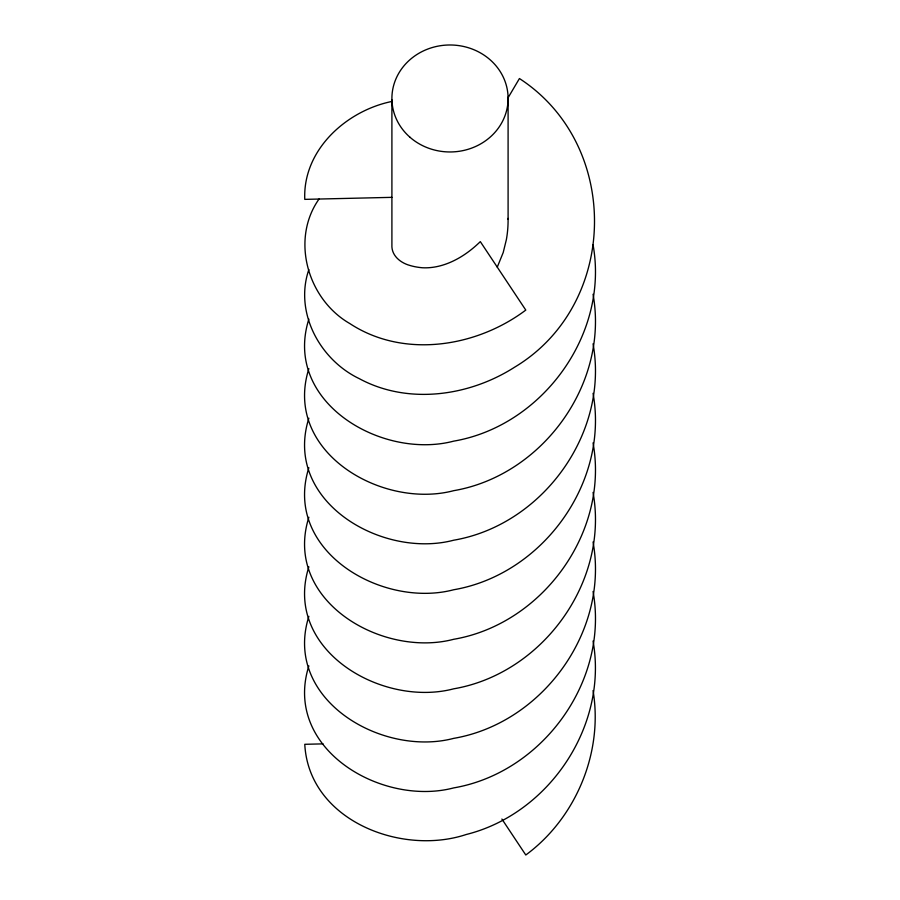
<?xml version="1.0" encoding="UTF-8"?>
<svg xmlns="http://www.w3.org/2000/svg" width="900" height="900" viewBox="0 0 900 900"><rect width="100%" height="100%" fill="white"/><g stroke="black" fill="none" stroke-linecap="round" stroke-linejoin="round"><path stroke-width="1.35" d="M308.858 269.584C294.109 312.401 319.871 359.843 359.348 378.686C408.004 404.978 469.147 396.259 514.564 367.223C619.087 304.526 621.518 144.866 519.435 78.536L508.14 97.65M308.858 319.118C282.634 402.109 381.836 460.024 453.668 441.146C542.554 425.88 609.221 334.012 593.044 244.732M308.858 368.651C282.634 451.642 381.836 509.558 453.668 490.68C542.554 475.425 609.221 383.546 593.044 294.266M308.858 418.196C282.634 501.176 381.836 559.102 453.668 540.214C542.554 524.959 609.221 433.091 593.044 343.811M308.858 467.73C282.634 550.721 381.836 608.636 453.668 589.759C542.554 574.493 609.221 482.625 593.044 393.345M308.858 517.264C282.634 600.255 381.836 658.17 453.668 639.293C542.554 624.038 609.221 532.159 593.044 442.879M308.858 566.809C282.634 649.8 381.836 707.715 453.668 688.826C542.554 673.571 609.221 581.704 593.044 492.424M308.858 616.342C282.634 699.334 381.836 757.249 453.668 738.371C542.554 723.105 609.221 631.238 593.044 541.957M308.858 665.887C282.634 748.867 381.836 806.794 453.668 787.905C542.554 772.65 609.221 680.783 593.044 591.491M497.272 267.131L503.213 252.518L506.374 239.625A122.625 107.302 46.7 0 0 508.095 219.42L508.095 97.121M319.05 199.013C290.34 239.648 307.755 299.385 349.785 323.539C403.425 358.796 476.291 347.31 525.791 310.084L480.319 241.627A122.625 77.164 -71.5 0 1 466.178 253.417C453.409 262.361 438.041 268.627 422.224 267.75A122.625 46.148 -24.5 0 1 409.804 265.421C401.164 263.059 392.434 256.511 391.905 246.893L391.905 99.821M391.793 101.475C346.174 110.835 302.704 150.007 304.774 199.373L391.905 197.347M323.044 743.873L304.774 744.3C308.801 820.294 401.108 856.114 466.223 834.502C549.259 813.735 608.164 725.715 593.044 641.036M501.896 819.034L525.791 855C576.034 817.999 603.383 752.242 593.044 690.57M508.027 218.396L508.095 219.42M409.961 137.239A58.106 53.494 0 0 0 506.486 111.004A58.106 53.494 0 0 0 433.553 47.171A58.106 53.494 0 0 0 409.961 137.239"/></g></svg>
